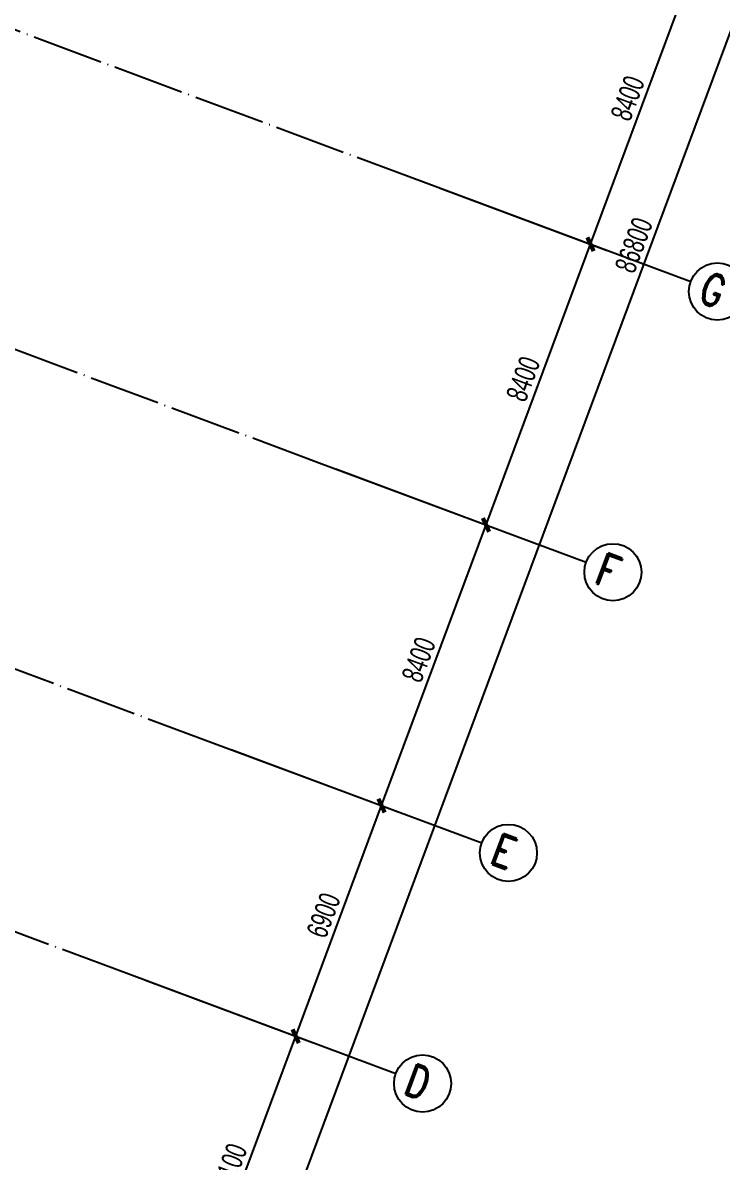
# Model space of a CAD drawing. Header units: millimetres. Extents: x 600121811 to 600690586, y 3472921280 to 3473279938.
# Drawn here: x 600576272 to 600595900, y 3473002563 to 3473034515 of the extents above; entities that cross this region are included whole.
import ezdxf
from ezdxf.enums import TextEntityAlignment as Align

# ---------------------------------------------------------------- set-up
doc = ezdxf.new("R2010")
doc.units = ezdxf.units.MM
doc.header["$LTSCALE"] = 1000
doc.linetypes.add('AX-MALL-GIRD-200$0$DOTE', pattern=[2.42, 2, -0.2, 0.02, -0.2])
doc.layers.get('0').update_dxf_attribs({"linetype": 'CONTINUOUS'})
for name, color, linetype in [('AX-MALL-GIRD-200$0$A-Grid', 222, 'AX-MALL-GIRD-200$0$DOTE'), ('AX-MALL-GIRD-200$0$A-Grid-Iden', 11, 'CONTINUOUS'), ('AX-MALL-GJ-200$0$A-Anno-Note', 241, 'CONTINUOUS'), ('AX-MALL-WALL-GJ$0$A-SEE', 254, 'CONTINUOUS'), ('AXIS_TEXT', 7, 'CONTINUOUS')]:
    doc.layers.add(name, color=color, linetype=linetype)
doc.styles.add('AX-MALL-GIRD-200$0$_TCH_AXIS', font='ROMAND.shx', dxfattribs={"width": 0.7, "height": 5, "bigfont": 'zy_cn.shx'})
doc.styles.add('AX-MALL-GIRD-200$0$_TCH_DIM_T3', font='zy_en.shx', dxfattribs={"width": 0.7, "bigfont": 'zy_cn.shx'})
doc.styles.add('COMPLEX', font='COMPLEX')
doc.dimstyles.new('AX-MALL-GIRD-200$0$_TCH_ARCH&&200', dxfattribs={"dimtxt": 595, "dimasz": 300, "dimexe": 500, "dimexo": 500, "dimgap": 152.5, "dimtad": 1, "dimdec": 0, "dimzin": 0, "dimdsep": 46, "dimtxsty": 'AX-MALL-GIRD-200$0$_TCH_DIM_T3', "dimblk": 'AX-MALL-GIRD-200$0$_ArchTick', "dimcen": 0.09, "dimclrt": 7, "dimazin": 2, "dimtfac": 1, "dimtdec": 0, "dimtix": 1, "dimtmove": 2, "dimatfit": 3, "dimfxl": 500, "dimtolj": 1, "dimtzin": 0, "dimarcsym": 0})

# ---------------------------------------------------------------- blocks, each defined once
blk = doc.blocks.new('_AXISO')
blk.add_circle((0, 0), 0.5)
at = {"layer": 'AXIS_TEXT', "style": 'COMPLEX', "width": 1.041667}
blk.add_attdef('A', text='', height=0.56, dxfattribs=at).set_placement((-0.25, -0.28), (0.25, -0.28), align=Align.FIT)
blk = doc.blocks.new('AX-MALL-GIRD-200$0$_ArchTick')
at = {"color": 0, "linetype": 'ByBlock', "const_width": 0.4}
blk.add_lwpolyline([(-0.5, -0.5), (0.5, 0.5)], dxfattribs=at)
blk = doc.blocks.new('*D216')
at = {"layer": 'AX-MALL-GIRD-200$0$A-Grid-Iden', "color": 0, "lineweight": -2, "transparency": 16777216}
for p, q in [((600603277, 3473070922), (600609462, 3473068618)), ((600578692, 3472987453), (600608993, 3473068792)), ((600572976, 3472989582), (600579161, 3472987278))]:
    blk.add_line(p, q, dxfattribs=at)
at = {"layer": 'AX-MALL-GIRD-200$0$A-Grid-Iden', "color": 0, "lineweight": -2, "transparency": 16777216, "xscale": 300, "yscale": 300, "zscale": 300}
for p, rotation in [((600608993, 3473068792), 69.56816130916272), ((600578692, 3472987453), 249.5681613091627)]:
    blk.add_blockref('AX-MALL-GIRD-200$0$_ArchTick', p, dxfattribs=dict(at, rotation=rotation))
at = {"layer": 'AX-MALL-GIRD-200$0$A-Grid-Iden', "color": 7, "transparency": 16777216, "insert": (600593421, 3473028280), "char_height": 595, "attachment_point": 5, "rotation": 69.5682, "style": 'AX-MALL-GIRD-200$0$_TCH_DIM_T3'}
blk.add_mtext('\\A1;86800', dxfattribs=at)
blk = doc.blocks.new('*D219')
at = {"layer": 'AX-MALL-GIRD-200$0$A-Grid-Iden', "color": 0, "lineweight": -2, "transparency": 16777216}
for p, q in [((600579713, 3473007668), (600584399, 3473005923)), ((600581102, 3472998507), (600583930, 3473006097)), ((600576886, 3473000078), (600581571, 3472998332))]:
    blk.add_line(p, q, dxfattribs=at)
at = {"layer": 'AX-MALL-GIRD-200$0$A-Grid-Iden', "color": 0, "lineweight": -2, "transparency": 16777216, "xscale": 300, "yscale": 300, "zscale": 300}
for p, rotation in [((600583930, 3473006097), 69.56816130878983), ((600581102, 3472998507), 249.5681613087898)]:
    blk.add_blockref('AX-MALL-GIRD-200$0$_ArchTick', p, dxfattribs=dict(at, rotation=rotation))
at = {"layer": 'AX-MALL-GIRD-200$0$A-Grid-Iden', "color": 7, "transparency": 16777216, "insert": (600582095, 3473002459), "char_height": 595, "attachment_point": 5, "rotation": 69.5682, "style": 'AX-MALL-GIRD-200$0$_TCH_DIM_T3'}
blk.add_mtext('\\A1;8100', dxfattribs=at)
blk = doc.blocks.new('*D220')
at = {"layer": 'AX-MALL-GIRD-200$0$A-Grid-Iden', "color": 0, "lineweight": -2, "transparency": 16777216}
for p, q in [((600582122, 3473014134), (600586807, 3473012389)), ((600583930, 3473006097), (600586339, 3473012563)), ((600579713, 3473007668), (600584399, 3473005923))]:
    blk.add_line(p, q, dxfattribs=at)
at = {"layer": 'AX-MALL-GIRD-200$0$A-Grid-Iden', "color": 0, "lineweight": -2, "transparency": 16777216, "xscale": 300, "yscale": 300, "zscale": 300}
for p, rotation in [((600586339, 3473012563), 69.56816130912212), ((600583930, 3473006097), 249.5681613091221)]:
    blk.add_blockref('AX-MALL-GIRD-200$0$_ArchTick', p, dxfattribs=dict(at, rotation=rotation))
at = {"layer": 'AX-MALL-GIRD-200$0$A-Grid-Iden', "color": 7, "transparency": 16777216, "insert": (600584713, 3473009487), "char_height": 595, "attachment_point": 5, "rotation": 69.5682, "style": 'AX-MALL-GIRD-200$0$_TCH_DIM_T3'}
blk.add_mtext('\\A1;6900', dxfattribs=at)
blk = doc.blocks.new('*D221')
at = {"layer": 'AX-MALL-GIRD-200$0$A-Grid-Iden', "color": 0, "lineweight": -2, "transparency": 16777216}
for p, q in [((600585054, 3473022006), (600589740, 3473020260)), ((600586339, 3473012563), (600589271, 3473020435)), ((600582122, 3473014134), (600586807, 3473012389))]:
    blk.add_line(p, q, dxfattribs=at)
at = {"layer": 'AX-MALL-GIRD-200$0$A-Grid-Iden', "color": 0, "lineweight": -2, "transparency": 16777216, "xscale": 300, "yscale": 300, "zscale": 300}
for p, rotation in [((600589271, 3473020435), 69.56816130965898), ((600586339, 3473012563), 249.568161309659)]:
    blk.add_blockref('AX-MALL-GIRD-200$0$_ArchTick', p, dxfattribs=dict(at, rotation=rotation))
at = {"layer": 'AX-MALL-GIRD-200$0$A-Grid-Iden', "color": 7, "transparency": 16777216, "insert": (600587383, 3473016656), "char_height": 595, "attachment_point": 5, "rotation": 69.5682, "style": 'AX-MALL-GIRD-200$0$_TCH_DIM_T3'}
blk.add_mtext('\\A1;8400', dxfattribs=at)
blk = doc.blocks.new('*D222')
at = {"layer": 'AX-MALL-GIRD-200$0$A-Grid-Iden', "color": 0, "lineweight": -2, "transparency": 16777216}
for p, q in [((600587987, 3473029877), (600592672, 3473028132)), ((600589271, 3473020435), (600592204, 3473028306)), ((600585054, 3473022006), (600589740, 3473020260))]:
    blk.add_line(p, q, dxfattribs=at)
at = {"layer": 'AX-MALL-GIRD-200$0$A-Grid-Iden', "color": 0, "lineweight": -2, "transparency": 16777216, "xscale": 300, "yscale": 300, "zscale": 300}
for p, rotation in [((600592204, 3473028306), 69.56816130894218), ((600589271, 3473020435), 249.5681613089422)]:
    blk.add_blockref('AX-MALL-GIRD-200$0$_ArchTick', p, dxfattribs=dict(at, rotation=rotation))
at = {"layer": 'AX-MALL-GIRD-200$0$A-Grid-Iden', "color": 7, "transparency": 16777216, "insert": (600590316, 3473024528), "char_height": 595, "attachment_point": 5, "rotation": 69.5682, "style": 'AX-MALL-GIRD-200$0$_TCH_DIM_T3'}
blk.add_mtext('\\A1;8400', dxfattribs=at)
blk = doc.blocks.new('*D223')
at = {"layer": 'AX-MALL-GIRD-200$0$A-Grid-Iden', "color": 0, "lineweight": -2, "transparency": 16777216}
for p, q in [((600590919, 3473037749), (600595605, 3473036003)), ((600592204, 3473028306), (600595136, 3473036178)), ((600587987, 3473029877), (600592672, 3473028132))]:
    blk.add_line(p, q, dxfattribs=at)
at = {"layer": 'AX-MALL-GIRD-200$0$A-Grid-Iden', "color": 0, "lineweight": -2, "transparency": 16777216, "xscale": 300, "yscale": 300, "zscale": 300}
for p, rotation in [((600595136, 3473036178), 69.56816130891207), ((600592204, 3473028306), 249.5681613089121)]:
    blk.add_blockref('AX-MALL-GIRD-200$0$_ArchTick', p, dxfattribs=dict(at, rotation=rotation))
at = {"layer": 'AX-MALL-GIRD-200$0$A-Grid-Iden', "color": 7, "transparency": 16777216, "insert": (600593248, 3473032399), "char_height": 595, "attachment_point": 5, "rotation": 69.5682, "style": 'AX-MALL-GIRD-200$0$_TCH_DIM_T3'}
blk.add_mtext('\\A1;8400', dxfattribs=at)
blk = doc.blocks.new('AX-MALL-GIRD-200')
at = {"layer": 'AX-MALL-GIRD-200$0$A-Grid'}
for p, q in [((600229622.2, 3473163378.5), (600587518.2, 3473030051.7)), ((600226689.8, 3473155507), (600584585.8, 3473022180.2)), ((600223757.4, 3473147635.4), (600581653.4, 3473014308.6)), ((600221348.7, 3473141169.5), (600579244.7, 3473007842.7))]:
    blk.add_line(p, q, dxfattribs=at)
at = {"layer": 'AX-MALL-GIRD-200$0$A-Grid-Iden'}
for p, q in [((600587518.2, 3473030051.7), (600595014.9, 3473027259)), ((600584585.8, 3473022180.2), (600592082.5, 3473019387.4)), ((600581653.4, 3473014308.6), (600589150.1, 3473011515.9)), ((600579244.7, 3473007842.7), (600586741.4, 3473005050))]:
    blk.add_line(p, q, dxfattribs=at)
ref = blk.add_blockref('_AXISO', (600595764.6, 3473026979.7), dxfattribs=dict(at, xscale=1600, yscale=1600, zscale=1600))
ref.add_attrib('A', 'G', dxfattribs={"height": 905.1, "rotation": 339.56816, "style": 'AX-MALL-GIRD-200$0$_TCH_AXIS'}).set_placement((600595182.5, 3473026713.6), (600595776.2, 3473026492.4), align=Align.FIT)
ref = blk.add_blockref('_AXISO', (600592832.2, 3473019108.2), dxfattribs=dict(at, xscale=1600, yscale=1600, zscale=1600))
ref.add_attrib('A', 'F', dxfattribs={"height": 905.1, "rotation": 339.56816, "style": 'AX-MALL-GIRD-200$0$_TCH_AXIS', "width": 1.166667}).set_placement((600592250.1, 3473018842.1), (600592843.8, 3473018620.9), align=Align.FIT)
ref = blk.add_blockref('_AXISO', (600589899.8, 3473011236.6), dxfattribs=dict(at, xscale=1600, yscale=1600, zscale=1600))
ref.add_attrib('A', 'E', dxfattribs={"height": 905.1, "rotation": 339.56816, "style": 'AX-MALL-GIRD-200$0$_TCH_AXIS', "width": 1.105263}).set_placement((600589317.7, 3473010970.5), (600589911.4, 3473010749.4), align=Align.FIT)
ref = blk.add_blockref('_AXISO', (600587491.1, 3473004770.7), dxfattribs=dict(at, xscale=1600, yscale=1600, zscale=1600))
ref.add_attrib('A', 'D', dxfattribs={"height": 905.1, "rotation": 339.56816, "style": 'AX-MALL-GIRD-200$0$_TCH_AXIS'}).set_placement((600586909, 3473004504.6), (600587502.7, 3473004283.5), align=Align.FIT)
for base, p1, p2, picture, middle in [((600608993.2, 3473068792.2), (600572507.2, 3472989756.9), (600602808.4, 3473071096.2), '*D216', (600593420.9, 3473028279.6)), ((600595136, 3473036177.8), (600587518.2, 3473030051.7), (600590450.6, 3473037923.3), '*D223', (600593248.1, 3473032399.1)), ((600592203.6, 3473028306.3), (600584585.8, 3473022180.2), (600587518.2, 3473030051.7), '*D222', (600590315.7, 3473024527.6)), ((600589271.2, 3473020434.7), (600581653.4, 3473014308.6), (600584585.8, 3473022180.2), '*D221', (600587383.4, 3473016656)), ((600586338.9, 3473012563.2), (600579244.7, 3473007842.7), (600581653.4, 3473014308.6), '*D220', (600584712.8, 3473009487.3)), ((600583930.1, 3473006097.3), (600576417, 3473000252.3), (600579244.7, 3473007842.7), '*D219', (600582094.6, 3473002459.2))]:
    dim = blk.add_linear_dim(base=base, p1=p1, p2=p2, angle=69.56816, dimstyle='AX-MALL-GIRD-200$0$_TCH_ARCH&&200', override={"dimgap": 0}, dxfattribs=at)
    dim.commit()
    dim.dimension.update_dxf_attribs({"geometry": picture, "text_midpoint": middle, "dimtype": 129, "text_rotation": 69.56816})
blk = doc.blocks.new('AX-MALL-WALL-GJ')
at = {"layer": 'AX-MALL-WALL-GJ$0$A-SEE'}
blk.add_blockref('AX-MALL-GIRD-200', (0, 0), dxfattribs=at)

msp = doc.modelspace()

# ---------------------------------------------------------------- block references
at = {"layer": 'AX-MALL-GJ-200$0$A-Anno-Note'}
msp.add_blockref('AX-MALL-WALL-GJ', (0, 0), dxfattribs=at)

doc.saveas('drawing.dxf')
